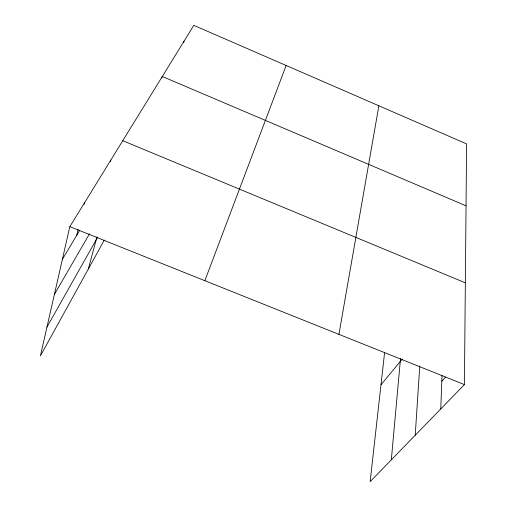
<?xml version="1.0" encoding="UTF-8"?>
<svg xmlns="http://www.w3.org/2000/svg" width="507" height="507" viewBox="0 0 507 507"><rect width="100%" height="100%" fill="white"/><g stroke="black" fill="none" stroke-linecap="round" stroke-linejoin="round"><path stroke-width="0.76" d="M384.629 352.321L370.142 481.65L464.418 384.585L466.611 143.918L193.801 25.35L69.82 226.654L40.389 355.914L104.277 240.109M440.773 408.927L442.009 375.662M415.22 435.234L419.777 365.959M391.315 459.855L400.536 358.367M338.923 334.354L378.868 105.786M76.703 235.337L78.154 229.284M84.143 204.327L84.504 202.813M110.469 161.537L110.868 160.009M88.332 269.008L96.964 236.845M161.866 77.989L162.303 76.5L466.047 205.823M183.585 42.683L184.041 41.2M204.847 280.694L286.144 65.485M46.948 327.097L97.306 237.827M54.395 294.409L89.53 233.759M62.386 259.299L79.536 230.596M380.998 384.756L402.26 359.064M441.806 381.175L445.526 377.157M69.82 226.654L464.418 384.585M122.751 140.718L465.344 282.817"/></g></svg>
